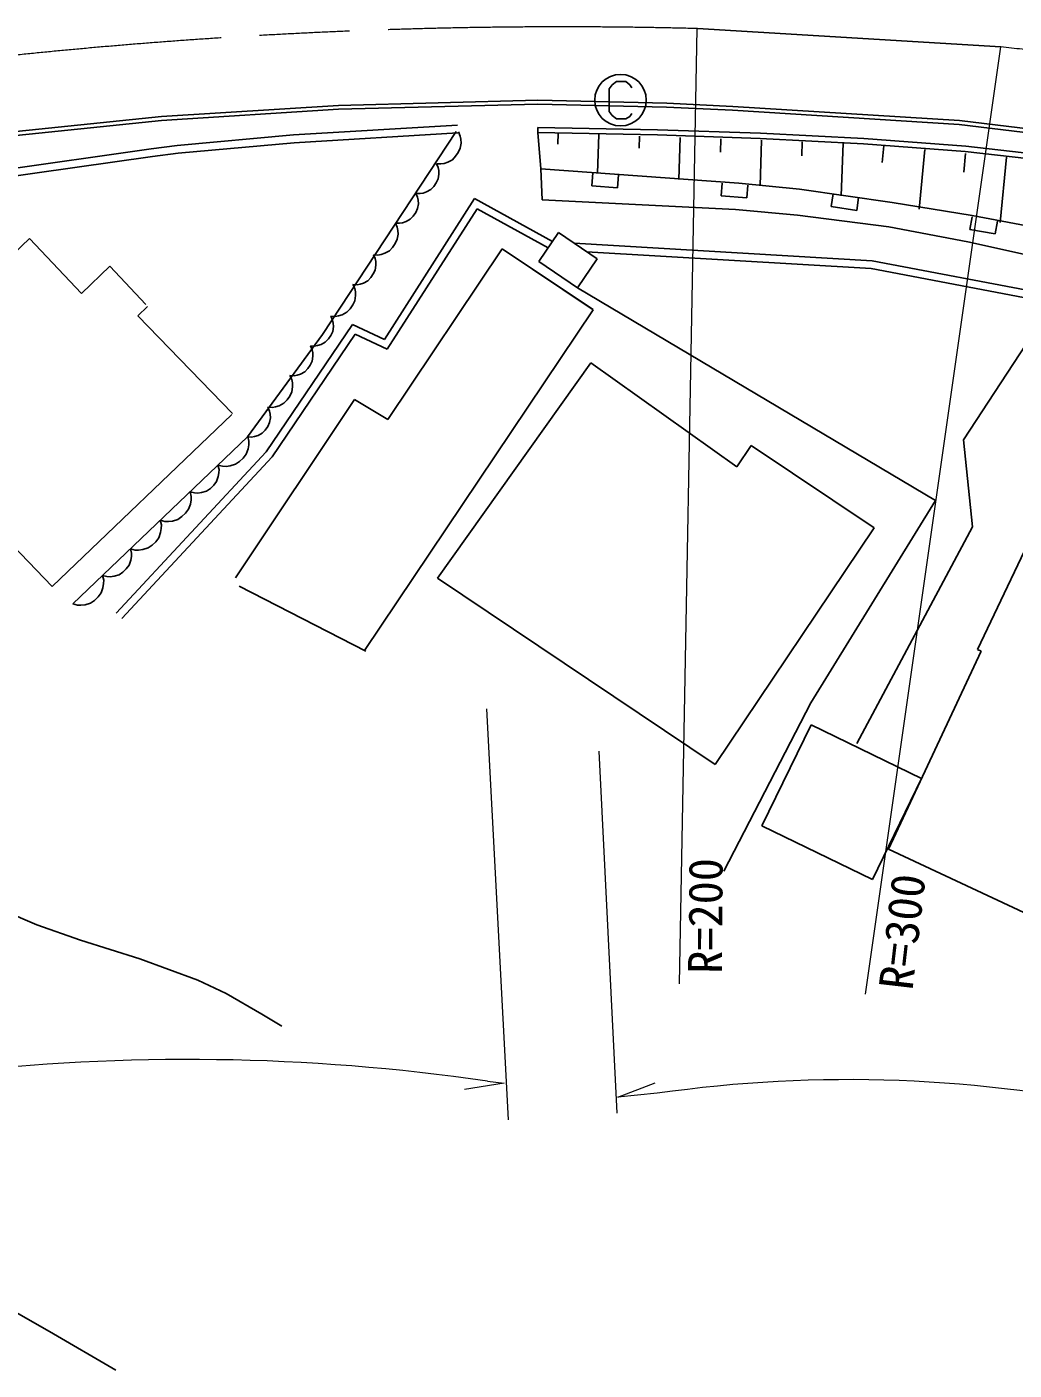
# Model space of a CAD drawing. Units: millimetres, scale not verified. Extents: x 40000 to 680000, y 20000 to 380000.
# Drawn here: x 275296 to 313622, y 264574 to 316732 of the extents above; entities that cross this region are included whole.
import ezdxf
from ezdxf.enums import TextEntityAlignment as Align

# ---------------------------------------------------------------- set-up
doc = ezdxf.new("R2010")
doc.units = ezdxf.units.MM
doc.header["$LTSCALE"] = 1000
doc.linetypes.add('CHAIN', pattern=[18.5, 12, -1.5, 3.5, -1.5])
for name, color, linetype, lineweight in [('M-BGD', 7, 'Continuous', 25), ('M-BGD-EXST', 7, 'Continuous', 25), ('M-BMK', 2, 'CHAIN', 13), ('M-STR-HTXT', 7, 'Continuous', 13)]:
    doc.layers.add(name, color=color, linetype=linetype, lineweight=lineweight)
doc.styles.add('ＭＳ ゴシック', font='')
doc.styles.get('ＭＳ ゴシック').set_extended_font_data('MS Gothic')

msp = doc.modelspace()

# ---------------------------------------------------------------- linework, layer by layer
at = {"layer": 'M-BGD'}
for p, q in [((313110, 315958), (301324, 316665)), ((287389, 313681), (280517, 313250)), ((287396, 313531), (280529, 313100)), ((295126, 313885), (287389, 313681)), ((295127, 313735), (287396, 313531)), ((300133, 313618), (295127, 313735)), ((300138, 313768), (295131, 313885)), ((302693, 313492), (300133, 313618)), ((302701, 313641), (300138, 313768)), ((311490, 312946), (302693, 313492)), ((311504, 313095), (302702, 313641)), ((280517, 313250), (270529, 312217)), ((280529, 313100), (270548, 312068)), ((319673, 311946), (311490, 312946)), ((319697, 312094), (311504, 313095)), ((285647, 312533), (281137, 312128)), ((292010, 312921), (285647, 312533)), ((292029, 312621), (285670, 312233)), ((291959, 312666), (286777, 304782)), ((292122, 312492), (292050, 312652)), ((292145, 312367), (292122, 312492)), ((295134, 312828), (295131, 312628)), ((295131, 312628), (295253, 311215)), ((295131, 312628), (299772, 312539)), ((295134, 312828), (299777, 312739)), ((295920, 312601), (295906, 312171)), ((297500, 312546), (297448, 311045)), ((299080, 312491), (299064, 312021)), ((299772, 312539), (303767, 312402)), ((299777, 312739), (303775, 312602)), ((300660, 312437), (300604, 310799)), ((303775, 312602), (307782, 312391)), ((280127, 311995), (274081, 311141)), ((281137, 312128), (280127, 311995)), ((285670, 312233), (281170, 311830)), ((292044, 311853), (292122, 312018)), ((292122, 312018), (292150, 312217)), ((292150, 312217), (292145, 312367)), ((302240, 312382), (302222, 311871)), ((303820, 312328), (303759, 310554)), ((303767, 312402), (307770, 312191)), ((305400, 312273), (305381, 311719)), ((306980, 312219), (306909, 310165)), ((307770, 312191), (311727, 311893)), ((307782, 312391), (311746, 312093)), ((308563, 312117), (308501, 311459)), ((310150, 311968), (309933, 309659)), ((311746, 312093), (315729, 311644)), ((280168, 311698), (274124, 310844)), ((281170, 311830), (280168, 311698)), ((291264, 311269), (291196, 311418)), ((291196, 311418), (291371, 311407)), ((291371, 311407), (291496, 311430)), ((291496, 311430), (291638, 311477)), ((291638, 311477), (291815, 311574)), ((291815, 311574), (291942, 311705)), ((291942, 311705), (292044, 311853)), ((311737, 311819), (311669, 311092)), ((311727, 311893), (315704, 311446)), ((313324, 311670), (313086, 309133)), ((291285, 311152), (291264, 311269)), ((291264, 310827), (291290, 311013)), ((291290, 311013), (291285, 311152)), ((295301, 310016), (295253, 311215)), ((295253, 311215), (302934, 310663)), ((297264, 311059), (297225, 310560)), ((298222, 310483), (298261, 310981)), ((290812, 310322), (290977, 310412)), ((290977, 310412), (291096, 310534)), ((291096, 310534), (291191, 310672)), ((291191, 310672), (291264, 310827)), ((297225, 310560), (298222, 310483)), ((302283, 310669), (302245, 310170)), ((302934, 310663), (305292, 310435)), ((303242, 310093), (303280, 310591)), ((305292, 310435), (308889, 309912)), ((292674, 310063), (289176, 304598)), ((290467, 310118), (290400, 310267)), ((290400, 310267), (290563, 310256)), ((290488, 310001), (290467, 310118)), ((290467, 309675), (290494, 309861)), ((290494, 309861), (290488, 310001)), ((290563, 310256), (290680, 310277)), ((290680, 310277), (290812, 310322)), ((295700, 308399), (292674, 310063)), ((295301, 310016), (302803, 309645)), ((302245, 310170), (303242, 310093)), ((306595, 310245), (306524, 309751)), ((307513, 309607), (307585, 310102)), ((308889, 309912), (311989, 309413)), ((292775, 309665), (289287, 304214)), ((290181, 309261), (290299, 309383)), ((290299, 309383), (290395, 309521)), ((290395, 309521), (290467, 309675)), ((295530, 308150), (292775, 309665)), ((302803, 309645), (305211, 309425)), ((305211, 309425), (308760, 308970)), ((306524, 309751), (307513, 309607)), ((311993, 309360), (311905, 308868)), ((311989, 309413), (316081, 308632)), ((289675, 308956), (289603, 309115)), ((289603, 309115), (289766, 309105)), ((289698, 308831), (289675, 308956)), ((289704, 308681), (289698, 308831)), ((289766, 309105), (289883, 309126)), ((289883, 309126), (290016, 309170)), ((290016, 309170), (290181, 309261)), ((308760, 308970), (311823, 308390)), ((311905, 308868), (312890, 308692)), ((312890, 308692), (312977, 309185)), ((275396, 308511), (265727, 299260)), ((275396, 308511), (277420, 306383)), ((289496, 308168), (289598, 308317)), ((289598, 308317), (289676, 308482)), ((289676, 308482), (289704, 308681)), ((295171, 307624), (295934, 308743)), ((295934, 308743), (297432, 307721)), ((308110, 307647), (296541, 308329)), ((311823, 308390), (315669, 307524)), ((288817, 307733), (288750, 307882)), ((288750, 307882), (288925, 307870)), ((288839, 307616), (288817, 307733)), ((288925, 307870), (289050, 307893)), ((289050, 307893), (289192, 307941)), ((289192, 307941), (289368, 308038)), ((289305, 301487), (293747, 308114)), ((289305, 301487), (293747, 308114)), ((289368, 308038), (289496, 308168)), ((293747, 308114), (297274, 305750)), ((293747, 308114), (297277, 305754)), ((308073, 307349), (297023, 308000)), ((277420, 306383), (278512, 307434)), ((278512, 307434), (279910, 305947)), ((288745, 307136), (288817, 307290)), ((288817, 307290), (288844, 307476)), ((288844, 307476), (288839, 307616)), ((296668, 306602), (295171, 307624)), ((297432, 307721), (296668, 306602)), ((315248, 305982), (308073, 307349)), ((315304, 306277), (308110, 307647)), ((288026, 306571), (287954, 306730)), ((287954, 306730), (288116, 306720)), ((288116, 306720), (288233, 306741)), ((288233, 306741), (288366, 306785)), ((288366, 306785), (288531, 306876)), ((288531, 306876), (288649, 306998)), ((288649, 306998), (288745, 307136)), ((288048, 306446), (288026, 306571)), ((288026, 306097), (288054, 306296)), ((288054, 306296), (288048, 306446)), ((296668, 306602), (310564, 298341)), ((279979, 305869), (279610, 305516)), ((287542, 305556), (287719, 305653)), ((287719, 305653), (287846, 305784)), ((287846, 305784), (287948, 305932)), ((287948, 305932), (288026, 306097)), ((297274, 305750), (288401, 292512)), ((311654, 300693), (315048, 305885)), ((279610, 305516), (283281, 301715)), ((287938, 305181), (284586, 300226)), ((287167, 305348), (287100, 305497)), ((287100, 305497), (287275, 305485)), ((287189, 305231), (287167, 305348)), ((287194, 305091), (287189, 305231)), ((287275, 305485), (287400, 305508)), ((287400, 305508), (287542, 305556)), ((289176, 304598), (287938, 305181)), ((286777, 304782), (283857, 300809)), ((288042, 304800), (284821, 300039)), ((286881, 304491), (287000, 304613)), ((287000, 304613), (287095, 304751)), ((287095, 304751), (287168, 304905)), ((287168, 304905), (287194, 305091)), ((289287, 304214), (288042, 304800)), ((286371, 304197), (286304, 304345)), ((286304, 304345), (286467, 304335)), ((286392, 304080), (286371, 304197)), ((286398, 303940), (286392, 304080)), ((286467, 304335), (286583, 304356)), ((286583, 304356), (286716, 304400)), ((286716, 304400), (286881, 304491)), ((286203, 303462), (286299, 303600)), ((286299, 303600), (286371, 303754)), ((286371, 303754), (286398, 303940)), ((297196, 303685), (291239, 295325)), ((302859, 299650), (297196, 303685)), ((285579, 303035), (285507, 303194)), ((285507, 303194), (285670, 303183)), ((285670, 303183), (285787, 303205)), ((285787, 303205), (285920, 303249)), ((285920, 303249), (286084, 303339)), ((286084, 303339), (286203, 303462)), ((312200, 292560), (317420, 303543)), ((285502, 302395), (285580, 302560)), ((285602, 302909), (285579, 303035)), ((285580, 302560), (285608, 302760)), ((285608, 302760), (285602, 302909)), ((269076, 302464), (276282, 295004)), ((288018, 302261), (283398, 295339)), ((284954, 301972), (285096, 302019)), ((285096, 302019), (285272, 302116)), ((285272, 302116), (285399, 302247)), ((285399, 302247), (285502, 302395)), ((288018, 302261), (289305, 301487)), ((283252, 301674), (276282, 295004)), ((284721, 301812), (284654, 301960)), ((284654, 301960), (284828, 301949)), ((284742, 301695), (284721, 301812)), ((284721, 301369), (284748, 301555)), ((284748, 301555), (284742, 301695)), ((284828, 301949), (284954, 301972)), ((284270, 300864), (284435, 300954)), ((284435, 300954), (284553, 301077)), ((284553, 301077), (284649, 301215)), ((284649, 301215), (284721, 301369)), ((283857, 300809), (277081, 294324)), ((283857, 300809), (284020, 300799)), ((283914, 300641), (283872, 300823)), ((283884, 300348), (283911, 300506)), ((283911, 300506), (283914, 300641)), ((284020, 300799), (284137, 300820)), ((284137, 300820), (284270, 300864)), ((302859, 299650), (303416, 300481)), ((308187, 297279), (303416, 300481)), ((311654, 300693), (312004, 297317)), ((284586, 300226), (278757, 293960)), ((284821, 300039), (278977, 293756)), ((283557, 299857), (283696, 299990)), ((283696, 299990), (283812, 300146)), ((283812, 300146), (283884, 300348)), ((282755, 299546), (282716, 299717)), ((282716, 299717), (282896, 299668)), ((282728, 299271), (282752, 299419)), ((282752, 299419), (282755, 299546)), ((282896, 299668), (283032, 299665)), ((283032, 299665), (283191, 299684)), ((283191, 299684), (283396, 299747)), ((283396, 299747), (283557, 299857)), ((282421, 298811), (282551, 298936)), ((282551, 298936), (282660, 299082)), ((282660, 299082), (282728, 299271)), ((281674, 298498), (281633, 298680)), ((281633, 298680), (281801, 298634)), ((281645, 298204), (281671, 298362)), ((281671, 298362), (281674, 298498)), ((281801, 298634), (281929, 298631)), ((281929, 298631), (282078, 298649)), ((282078, 298649), (282270, 298708)), ((282270, 298708), (282421, 298811)), ((281317, 297714), (281456, 297846)), ((281456, 297846), (281572, 298002)), ((281572, 298002), (281645, 298204)), ((310564, 298341), (305726, 290484)), ((280518, 297392), (280477, 297574)), ((280477, 297574), (280657, 297525)), ((280515, 297256), (280518, 297392)), ((280657, 297525), (280792, 297522)), ((280792, 297522), (280951, 297541)), ((280951, 297541), (281156, 297604)), ((281156, 297604), (281317, 297714)), ((312004, 297317), (307522, 288906)), ((280300, 296740), (280416, 296896)), ((280416, 296896), (280489, 297098)), ((280489, 297098), (280515, 297256)), ((302020, 288090), (308187, 297279)), ((279359, 296297), (279321, 296468)), ((279321, 296468), (279501, 296418)), ((279357, 296170), (279359, 296297)), ((279501, 296418), (279636, 296415)), ((279636, 296415), (279795, 296434)), ((279795, 296434), (280000, 296498)), ((280000, 296498), (280161, 296607)), ((280161, 296607), (280300, 296740)), ((279155, 295686), (279264, 295832)), ((279264, 295832), (279332, 296022)), ((279332, 296022), (279357, 296170)), ((278278, 295248), (278237, 295430)), ((278237, 295430), (278406, 295384)), ((278275, 295113), (278278, 295248)), ((278406, 295384), (278533, 295381)), ((278533, 295381), (278682, 295399)), ((278682, 295399), (278874, 295459)), ((278874, 295459), (279025, 295562)), ((279025, 295562), (279155, 295686)), ((291239, 295325), (302020, 288090)), ((278060, 294597), (278177, 294753)), ((278177, 294753), (278249, 294955)), ((278249, 294955), (278275, 295113)), ((283536, 295020), (288450, 292487)), ((277081, 294324), (277261, 294275)), ((277261, 294275), (277397, 294272)), ((277397, 294272), (277556, 294291)), ((277556, 294291), (277761, 294355)), ((277761, 294355), (277922, 294464)), ((277922, 294464), (278060, 294597)), ((308742, 284804), (312339, 292495)), ((312200, 292560), (312339, 292495)), ((305726, 290484), (302356, 283943)), ((303834, 285714), (305738, 289633)), ((305738, 289633), (310032, 287547)), ((310032, 287547), (308128, 283628)), ((308128, 283628), (303834, 285714)), ((315538, 281626), (308742, 284804))]:
    msp.add_line(p, q, dxfattribs=at)
for points in [[(228834, 291633), (231027, 291857), (233421, 291991), (237832, 291806), (242592, 291715), (247391, 291907), (251963, 291973), (253138, 291771), (254299, 291464), (258430, 290092), (262561, 288599), (264206, 287861), (266161, 286859), (270185, 284622), (274384, 282415), (275682, 281863), (277384, 281268), (279682, 280548), (281931, 279722), (283035, 279193), (284424, 278397), (285191, 277925)], [(232171, 277253), (241915, 276986), (244051, 276816), (246434, 276520), (248613, 276143), (251152, 275588), (254077, 274913), (257022, 274339), (259019, 274055), (261190, 273630), (262525, 273232), (264021, 272673), (265854, 271848), (267653, 270923), (276176, 266072), (278756, 264574)]]:
    msp.add_lwpolyline(points, dxfattribs=at)
at = {"layer": 'M-BGD-EXST'}
for p, q in [((298183, 314605), (298023, 314485)), ((298543, 314605), (298183, 314605)), ((298703, 314485), (298543, 314605)), ((298023, 314485), (297903, 314325)), ((297903, 314325), (297903, 313445)), ((298783, 314365), (298703, 314485)), ((297903, 313445), (298023, 313285)), ((298023, 313285), (298183, 313165)), ((298183, 313165), (298543, 313165)), ((298543, 313165), (298703, 313245)), ((298703, 313245), (298783, 313365))]:
    msp.add_line(p, q, dxfattribs=at)
msp.add_circle((298343, 313885), 1000, dxfattribs=at)
at = {"layer": 'M-BMK'}
msp.add_line((313110, 315958), (301324, 316665), dxfattribs=at)
for centre, radius, start, end in [((296088, 111406), 205326, 88.53884, 109.53424), ((276196, 3758), 314375, 73.60253, 83.25674)]:
    msp.add_arc(centre, radius, start, end, dxfattribs=at)
at = {"layer": 'M-STR-HTXT'}
for p, q in [((301311, 316666), (300617, 279570)), ((307849, 279171), (313103, 315959)), ((293140, 290253), (293986, 274293)), ((297499, 288603), (298204, 274553)), ((293827, 275714), (292288, 275477)), ((293172, 275793), (293827, 275714)), ((298236, 275171), (299688, 275736)), ((299770, 275322), (298236, 275171))]:
    msp.add_line(p, q, dxfattribs=at)
for centre, radius, start, end in [((281571, 196333), 80303, 81.69382, 111.76944), ((307189, 223716), 52137, 77.4968, 98.181)]:
    msp.add_arc(centre, radius, start, end, dxfattribs=at)

# ---------------------------------------------------------------- texts
at = {"layer": 'M-STR-HTXT', "style": 'ＭＳ ゴシック'}
for s, rotation, p in [('R=200', 89.7, (302677, 279961)), ('R=300', 83.4, (310067, 279246))]:
    msp.add_text(s, height=1320, rotation=rotation, dxfattribs=at).set_placement(p, align=Align.BOTTOM_LEFT)

doc.saveas('drawing.dxf')
